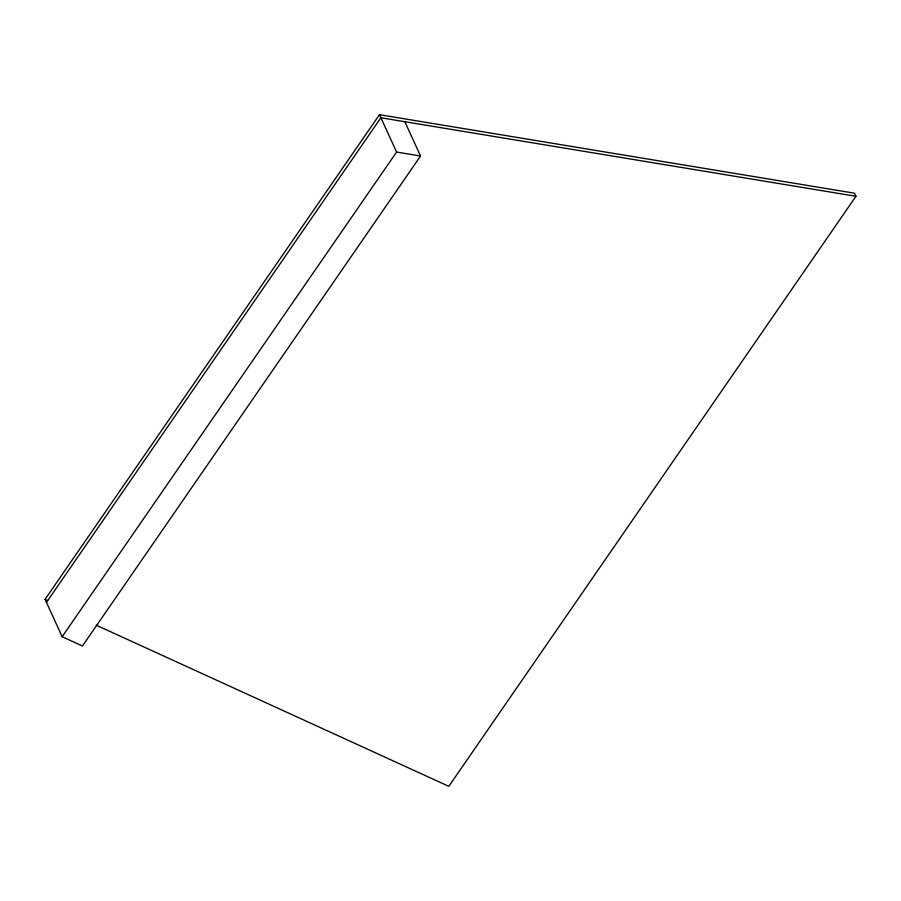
<?xml version="1.0" encoding="UTF-8"?>
<svg xmlns="http://www.w3.org/2000/svg" width="901" height="901" viewBox="0 0 901 901"><rect width="100%" height="100%" fill="white"/><g stroke="black" fill="none" stroke-linecap="round" stroke-linejoin="round"><path stroke-width="1.35" d="M404.853 121.725L420.553 156.019L82.453 645.994L62.158 636.725L45.05 599.345L379.479 114.675L854.542 193.208L855.95 196.294L448.822 786.325L96.283 625.193M46.458 602.431L380.886 117.761L855.95 196.294M62.158 636.725L396.598 152.055L379.479 114.675M396.598 152.055L420.553 156.019M45.05 599.345L47.607 600.505"/></g></svg>
